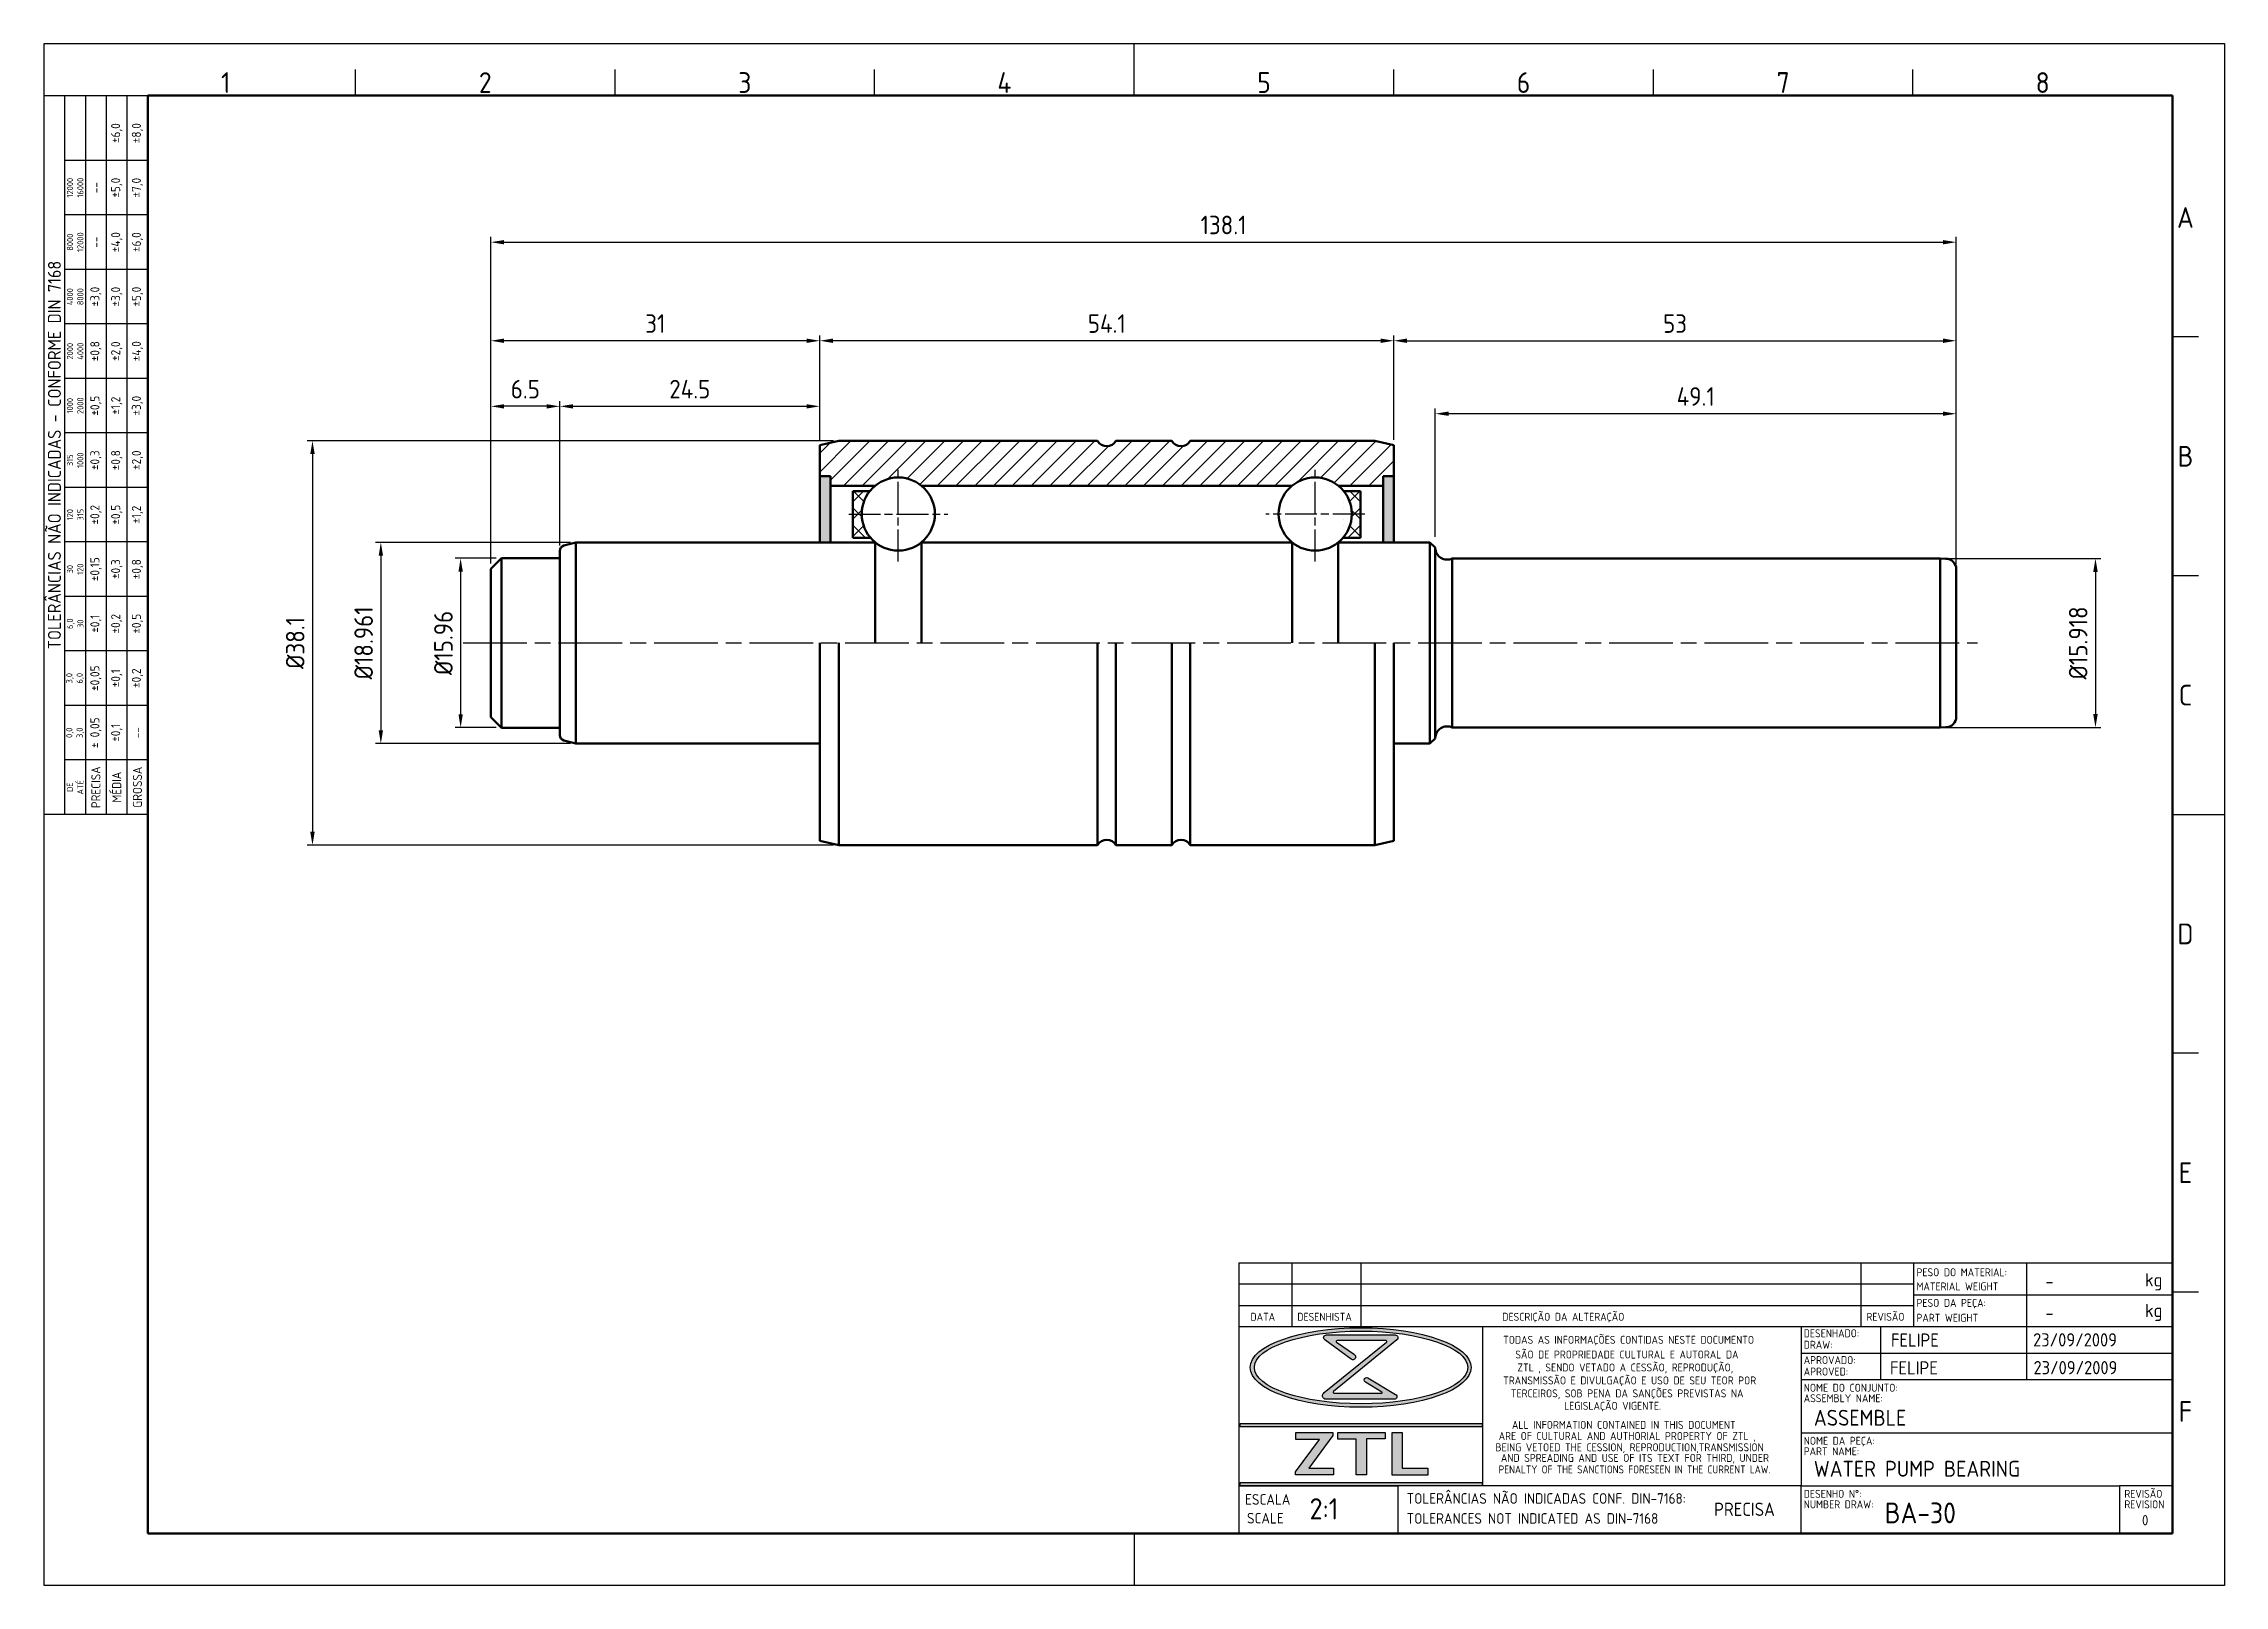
# Model space of a CAD drawing. Extents: x 0 to 205, y 0 to 145.
import ezdxf
from ezdxf.enums import TextEntityAlignment as Align

# ---------------------------------------------------------------- set-up
doc = ezdxf.new("R2010")
doc.units = 0
doc.header["$LTSCALE"] = 0.5
for name, pattern in [('AM_ISO02W050', [7.5, 6, -1.5]), ('AM_ISO08W050', [18, 12, -1.5, 3, -1.5]), ('AM_ISO08W050x2', [9, 6, -0.75, 1.5, -0.75])]:
    doc.linetypes.add(name, pattern=pattern)
doc.layers.get('0').update_dxf_attribs({"linetype": 'CONTINUOUS'})
doc.layers.get('Defpoints').update_dxf_attribs({"linetype": 'CONTINUOUS'})
for name, color, linetype, lineweight in [('AM_0', 7, 'CONTINUOUS', 50), ('AM_3', 6, 'AM_ISO02W050', 25), ('AM_5', 3, 'CONTINUOUS', 25), ('AM_7', 4, 'AM_ISO08W050', 25), ('AM_8', 1, 'CONTINUOUS', 25), ('AM_BOR', 7, 'CONTINUOUS', 50)]:
    doc.layers.add(name, color=color, linetype=linetype, lineweight=lineweight)
doc.styles.add('ACISOTS', font='isocp.shx', dxfattribs={"height": 1})
doc.styles.get("Standard").update_dxf_attribs({"font": 'ISOCP.SHX'})
doc.dimstyles.new('AM_ISO', dxfattribs={"dimtxt": 3.5, "dimasz": 2.5, "dimexe": 1, "dimexo": 1, "dimgap": 1.5, "dimtad": 1, "dimdsep": 46, "dimtxsty": 'Standard', "dimcen": 0, "dimclrd": 256, "dimclre": 256, "dimclrt": 2, "dimadec": 0, "dimazin": 2, "dimtp": 0.1, "dimtm": 0.1, "dimtfac": 0.71, "dimtdec": 3, "dimtmove": 0, "dimatfit": 3, "dimfxl": 1, "dimlwd": -1, "dimlwe": -1, "dimarcsym": 0})

# ---------------------------------------------------------------- blocks, each defined once
blk = doc.blocks.new('A3 ZTL')
for p, q in [((19.57, 280.82), (19.57, 9.78)), ((401.17, 280.82), (19.57, 280.82)), ((401.17, 9.78), (401.17, 280.82)), ((19.57, 9.78), (401.17, 9.78))]:
    blk.add_line(p, q)
at = {"layer": 'AM_BOR', "color": 135, "lineweight": 25}
for p, q in [((0, 0), (0, 290.61)), ((0, 290.61), (410.96, 290.61)), ((205.48, 280.82), (205.48, 290.61)), ((410.96, 290.61), (410.96, 0)), ((58.71, 280.82), (58.71, 285.71)), ((107.63, 280.82), (107.63, 285.71)), ((156.56, 280.82), (156.56, 285.71)), ((254.4, 280.82), (254.4, 285.71)), ((303.33, 280.82), (303.33, 285.71)), ((352.25, 280.82), (352.25, 285.71)), ((3.91, 145.3), (3.91, 280.82)), ((7.83, 280.82), (7.83, 145.3)), ((11.74, 280.82), (11.74, 145.3)), ((15.66, 145.3), (15.66, 280.82)), ((19.57, 268.59), (3.91, 268.59)), ((19.57, 258.32), (3.91, 258.32)), ((19.57, 248.04), (3.91, 248.04)), ((19.57, 237.77), (3.91, 237.77)), ((406.07, 235.32), (401.17, 235.32)), ((19.57, 227.5), (3.91, 227.5)), ((19.57, 217.22), (3.91, 217.22)), ((19.57, 206.95), (3.91, 206.95)), ((19.57, 196.67), (3.91, 196.67)), ((406.07, 190.31), (401.17, 190.31)), ((19.57, 186.4), (3.91, 186.4)), ((19.57, 176.13), (3.91, 176.13)), ((19.57, 165.85), (3.91, 165.85)), ((19.57, 155.58), (3.91, 155.58)), ((401.17, 145.3), (410.96, 145.3)), ((406.07, 100.29), (401.17, 100.29)), ((406.07, 55.28), (401.17, 55.28)), ((205.48, 9.78), (205.48, 0)), ((410.96, 0), (0, 0))]:
    blk.add_line(p, q, dxfattribs=at)
blk.add_lwpolyline([(19.57, 145.3), (0, 145.3), (0, 280.82), (19.57, 280.82)], close=True, dxfattribs=at)
at = {"layer": 'AM_BOR', "color": 135, "lineweight": 25, "style": 'ACISOTS'}
for s, p in [('1', (34.25, 283.27)), ('2', (83.17, 283.27)), ('3', (132.09, 283.27)), ('4', (181.02, 283.27)), ('5', (229.94, 283.27)), ('6', (278.86, 283.27)), ('7', (327.79, 283.27)), ('8', (376.71, 283.27)), ('A', (403.62, 257.83)), ('B', (403.62, 212.82)), ('C', (403.62, 167.81)), ('D', (403.62, 122.8)), ('E', (403.62, 77.79)), ('F', (403.62, 32.78))]:
    blk.add_text(s, height=3.91, dxfattribs=at).set_placement(p, align=Align.MIDDLE)
at = {"layer": 'AM_BOR', "color": 135, "lineweight": 25, "attachment_point": 5, "rotation": 90}
for s, insert, char_height, width in [('±6,0', (13.7, 273.73), 1.712, 10.274), ('±8,0', (17.61, 273.73), 1.712, 10.274), ('12000\\P16000', (5.87, 263.45), 1.174, 10.274), ('--', (9.78, 263.45), 1.712, 10.274), ('±5,0', (13.7, 263.45), 1.712, 10.274), ('±7,0', (17.61, 263.45), 1.712, 10.274), ('±4,0', (13.7, 253.18), 1.712, 10.274), ('±6,0', (17.61, 253.18), 1.712, 10.274), ('8000\\P12000', (5.87, 253.18), 1.174, 10.274), ('--', (9.78, 253.18), 1.712, 10.274), ('{\\Fisocp.shx|c0;TOLERÂNCIAS NÃO INDICADAS - CONFORME DIN 7168}', (1.96, 213.06), 2.4462, 135.5186), ('4000\\P8000', (5.87, 242.91), 1.174, 10.274), ('±3,0', (9.78, 242.91), 1.712, 10.274), ('±3,0', (13.7, 242.91), 1.712, 10.274), ('±5,0', (17.61, 242.91), 1.712, 10.274), ('±0,8', (9.78, 232.63), 1.712, 10.274), ('±2,0', (13.7, 232.63), 1.712, 10.274), ('±4,0', (17.61, 232.63), 1.712, 10.274), ('2000\\P4000', (5.87, 232.63), 1.174, 10.274), ('1000\\P2000', (5.87, 222.36), 1.174, 10.274), ('±0,5', (9.78, 222.36), 1.712, 10.274), ('±1,2', (13.7, 222.36), 1.712, 10.274), ('±3,0', (17.61, 222.36), 1.712, 10.274), ('±0,3', (9.78, 212.08), 1.712, 10.274), ('±0,8', (13.7, 212.08), 1.712, 10.274), ('±2,0', (17.61, 212.08), 1.712, 10.274), ('315\\P1000', (5.87, 212.08), 1.174, 10.274), ('120\\P315', (5.87, 201.81), 1.174, 10.274), ('±0,2', (9.78, 201.81), 1.712, 10.274), ('±0,5', (13.7, 201.81), 1.712, 10.274), ('±1,2', (17.61, 201.81), 1.712, 10.274), ('±0,15', (9.78, 191.54), 1.712, 10.274), ('±0,3', (13.7, 191.54), 1.712, 10.274), ('±0,8', (17.61, 191.54), 1.712, 10.274), ('30\\P120', (5.87, 191.54), 1.174, 10.274), ('6,0\\P30', (5.87, 181.26), 1.174, 10.274), ('±0,1', (9.78, 181.26), 1.712, 10.274), ('±0,2', (13.7, 181.26), 1.712, 10.274), ('±0,5', (17.61, 181.26), 1.712, 10.274), ('±0,05', (9.78, 170.99), 1.712, 10.274), ('±0,2', (17.61, 170.99), 1.712, 10.274), ('3,0\\P6,0', (5.87, 170.99), 1.174, 10.274), ('±0,1', (13.7, 170.99), 1.712, 10.274), ('0,0\\P3,0', (5.87, 160.71), 1.174, 10.274), ('± 0,05', (9.78, 160.71), 1.712, 10.274), ('\\pt4.69206;±0,1', (13.7, 160.71), 1.7123, 10.274), ('--', (17.61, 160.71), 1.712, 10.274), ('PRECISA', (9.78, 150.44), 1.712, 10.274), ('MÉDIA', (13.7, 150.44), 1.712, 10.274), ('GROSSA', (17.61, 150.44), 1.712, 10.274), ('{\\Fisocp.shx|c0;DE\\PATÉ}', (5.87, 150.44), 1.1742, 10.274)]:
    blk.add_mtext(s, dxfattribs=dict(at, insert=insert, char_height=char_height, width=width))
blk = doc.blocks.new('LEGENDAZTL-1')
at = {"layer": 'AM_8'}
h = blk.add_hatch(color=135, dxfattribs=at)
edge = h.paths.add_edge_path()
edge.add_ellipse((23.01, 31.29), major_axis=(20.82, 0), ratio=0.359907, start_angle=191.4592, end_angle=452.8175)
edge.add_ellipse((23.01, 31.29), major_axis=(20.82, 0), ratio=0.359907, start_angle=92.8175, end_angle=191.4592)
edge = h.paths.add_edge_path(flags=16)
edge.add_ellipse((23.07, 31.29), major_axis=(20.11, 0), ratio=0.340664, start_angle=93.067, end_angle=371.4592)
edge.add_ellipse((23.07, 31.29), major_axis=(20.11, 0), ratio=0.340664, start_angle=11.4592, end_angle=93.067)
h = blk.add_hatch(color=135, dxfattribs=at)
edge = h.paths.add_edge_path()
edge.add_line((27.86, 36.04), (16.14, 26.55))
edge.add_arc((16.46, 25.96), 0.662, 118.1409, 270)
edge.add_line((16.46, 25.3), (29.34, 25.3))
edge.add_arc((29.33, 25.79), 0.488, 271.9685, 418.9108)
edge.add_line((29.58, 26.21), (24.36, 29.35))
edge.add_arc((24.11, 28.95), 0.475, 58.6682, 238.8052)
edge.add_line((23.87, 28.54), (26.98, 26.65))
edge.add_arc((26.92, 26.56), 0.12, -90, 54.6545, ccw=False)
edge.add_line((26.92, 26.44), (17.93, 26.44))
edge.add_arc((17.96, 26.6), 0.167, 129.2364, 260.8226, ccw=False)
edge.add_line((17.86, 26.73), (29.79, 36.47))
edge.add_arc((29.47, 36.9), 0.529, 306.0702, 450)
edge.add_line((29.47, 37.43), (16.54, 37.43))
edge.add_arc((16.52, 36.92), 0.513, 87.7272, 233.7471)
edge.add_line((16.21, 36.5), (21.18, 32.86))
edge.add_arc((21.5, 33.28), 0.527, 232.4714, 414.7334)
edge.add_line((21.81, 33.71), (18.46, 36.07))
edge.add_arc((18.53, 36.2), 0.144, 90, 242.5235, ccw=False)
edge.add_line((18.53, 36.35), (27.78, 36.35))
edge.add_arc((27.75, 36.17), 0.176, -50.9964, 80.7655, ccw=False)
for points in [[(0.28, 20.1), (45.87, 20.1), (45.87, 20.7), (0.28, 20.7)], [(10.71, 11.65), (10.71, 11.05), (17.9, 11.05), (17.9, 12.32), (13.24, 12.32), (17.77, 18.44), (17.77, 19.04), (10.78, 19.04), (10.78, 17.71), (15.21, 17.71)], [(18.7, 17.78), (22.17, 17.78), (22.17, 11.05), (24.07, 11.05), (24.07, 17.84), (27.63, 17.84), (27.63, 19.04), (18.7, 19.04)], [(35.62, 11.02), (35.62, 12.32), (30.79, 12.32), (30.79, 19.04), (28.93, 19.04), (28.93, 11.02)], [(45.87, 9.6), (0.28, 9.6), (0.28, 9), (45.87, 9)]]:
    blk.add_hatch(color=135, dxfattribs=at).paths.add_polyline_path(points)
at = {"layer": 'AM_8', "color": 135}
for p, q in [((0, 51), (176, 51)), ((0, 51), (0, 0)), ((10, 51), (10, 39)), ((23, 51), (23, 39)), ((117.25, 51), (117.25, 39)), ((127.25, 39), (127.25, 51)), ((148.5, 51), (148.5, 45)), ((176, 0), (176, 51)), ((127.25, 47), (0, 47)), ((0, 43), (127.25, 43)), ((127.25, 45), (176, 45)), ((148.5, 45), (148.5, 39)), ((0, 39), (106, 39)), ((16.54, 37.43), (29.47, 37.43)), ((45.93, 39), (45.93, 9)), ((106, 39), (106, 20)), ((106, 39), (176, 39)), ((121, 39), (121, 29)), ((148.5, 39), (148.5, 29)), ((106, 34), (176, 34)), ((106, 29), (176, 29)), ((0.28, 20.1), (0.28, 20.7)), ((0.28, 20.7), (45.87, 20.7)), ((45.87, 20.7), (45.87, 20.1)), ((45.87, 20.1), (0.28, 20.1)), ((10.71, 11.65), (15.21, 17.71)), ((10.78, 17.71), (10.78, 19.04)), ((10.78, 19.04), (17.77, 19.04)), ((15.21, 17.71), (10.78, 17.71)), ((17.77, 18.44), (13.24, 12.32)), ((17.77, 19.04), (17.77, 18.44)), ((18.7, 17.78), (18.7, 19.04)), ((18.7, 19.04), (27.63, 19.04)), ((22.17, 17.78), (18.7, 17.78)), ((22.17, 11.05), (22.17, 17.78)), ((24.07, 17.84), (24.07, 11.05)), ((27.63, 17.84), (24.07, 17.84)), ((27.63, 19.04), (27.63, 17.84)), ((28.93, 11.02), (28.93, 19.04)), ((28.93, 19.04), (30.79, 19.04)), ((30.79, 19.04), (30.79, 12.32)), ((106, 20), (106, 9)), ((106, 19), (176, 19)), ((0, 9), (30, 9)), ((106, 9), (0, 9)), ((0.28, 9.6), (45.87, 9.6)), ((0.28, 9), (0.28, 9.6)), ((45.87, 9), (0.28, 9)), ((10.71, 11.05), (10.71, 11.65)), ((17.9, 11.05), (10.71, 11.05)), ((13.24, 12.32), (17.9, 12.32)), ((17.9, 12.32), (17.9, 11.05)), ((24.07, 11.05), (22.17, 11.05)), ((35.62, 11.02), (28.93, 11.02)), ((30, 9), (30, 0)), ((30.79, 12.32), (35.62, 12.32)), ((35.62, 12.32), (35.62, 11.02)), ((45.87, 9.6), (45.87, 9)), ((106, 0), (106, 9)), ((106, 9), (166, 9)), ((176, 9), (166, 9)), ((166, 9), (166, 0)), ((0, 0), (176, 0))]:
    blk.add_line(p, q, dxfattribs=at)
blk.add_lwpolyline([(16.54, 37.43), (29.47, 37.43, -0.726075), (29.79, 36.47), (17.86, 26.73, 0.646844), (17.93, 26.44), (26.92, 26.44, 0.730915), (26.98, 26.65), (23.87, 28.54, -1.001197), (24.36, 29.35), (29.58, 26.21, -0.746343), (29.34, 25.3), (16.46, 25.3, -0.780296), (16.14, 26.55), (27.86, 36.04, 0.647932), (27.78, 36.35), (18.53, 36.35, 0.78497), (18.46, 36.07), (21.81, 33.71, -1.019937), (21.18, 32.86), (16.21, 36.5, -0.740095), (16.54, 37.43, -0.257794)], format="xyb", dxfattribs=at)
for centre, major_axis, ratio in [((23.01, 31.29), (-20.82, 0), 0.359907), ((23.07, 31.29), (-20.11, 0), 0.340664)]:
    blk.add_ellipse(centre, major_axis=major_axis, ratio=ratio, dxfattribs=at)
for s, height, p in [('PESO DO MATERIAL:', 1.5, (127.75, 48.48)), ('MATERIAL WEIGHT', 1.5, (127.75, 45.82)), ('kg', 2.5, (170.83, 46.56)), ('DATA', 1.5, (2.22, 40.09)), ('DESENHISTA', 1.5, (11.05, 40.09)), ('DESCRIÇÃO DA ALTERAÇÃO', 1.5, (49.68, 40.09)), ('REVISÃO', 1.5, (118.32, 40.09)), ('PESO DA PEÇA:', 1.5, (127.75, 42.71)), ('PART WEIGHT', 1.5, (127.75, 39.91)), ('kg', 2.5, (170.83, 40.79)), ('TODAS AS INFORMAÇÕES CONTIDAS NESTE DOCUMENTO', 1.5, (49.85, 35.75)), ('DESENHADO:', 1.5, (106.5, 36.98)), ('SÃO DE PROPRIEDADE CULTURAL E AUTORAL DA', 1.5, (52.14, 32.98)), ('APROVADO:', 1.5, (106.5, 31.93)), ('DRAW:', 1.5, (106.5, 34.82)), ('TRANSMISSÃO E DIVULGAÇÃO E USO DE SEU TEOR POR', 1.5, (49.85, 28.1)), ('ZTL , SENDO VETADO A CESSÃO, REPRODUÇÃO,', 1.5, (52.53, 30.54)), ('APROVED:', 1.5, (106.5, 29.77)), ('TERCEIROS, SOB PENA DA SANÇÕES PREVISTAS NA', 1.5, (51.3, 25.66)), ('LEGISLAÇÃO VIGENTE.', 1.5, (61.33, 23.31)), ('ASSEMBLY NAME:', 1.5, (106.5, 24.74)), ('NOME DO CONJUNTO:', 1.5, (106.5, 26.72)), ('ALL INFORMATION CONTAINED IN THIS DOCUMENT', 1.5, (51.5, 19.72)), ('BEING VETOED THE CESSION, REPRODUCTION,TRANSMISSION', 1.5, (48.41, 15.49)), ('ARE OF CULTURAL AND AUTHORIAL PROPERTY OF ZTL ,', 1.5, (49, 17.62)), ('NOME DA PEÇA:', 1.5, (106.5, 16.72)), ('AND SPREADING AND USE OF ITS TEXT FOR THIRD, UNDER', 1.5, (49.42, 13.49)), ('PART NAME:', 1.5, (106.5, 14.74)), ('TOLERÂNCIAS NÃO INDICADAS CONF. DIN-7168:', 2, (31.66, 5.6)), ('DESENHO N%%d:', 1.5, (106.5, 6.72)), ('REVISÃO', 1.5, (166.93, 6.72)), ('ESCALA', 2, (1.21, 5.42)), ('NUMBER DRAW:', 1.5, (106.5, 4.74)), ('REVISION', 1.5, (166.93, 4.74)), ('SCALE', 2, (1.57, 1.88)), ('TOLERANCES NOT INDICATED AS DIN-7168', 2, (31.66, 1.83))]:
    blk.add_text(s, height=height, dxfattribs=at).set_placement(p)
at = {"layer": 'AM_8', "color": 135, "width": 0.95}
blk.add_text('PENALTY OF THE SANCTIONS FORESEEN IN THE CURRENT LAW.', height=1.5, dxfattribs=at).set_placement((48.99, 11.32))
at = {"layer": 'AM_8', "color": 135}
for tag, height, p in [('PESO', 2.5, (152.06, 47.53)), ('PESO', 2.5, (152.06, 41.58)), ('DESN.', 2.5, (122.94, 36.44)), ('DATADES', 2.5, (149.73, 36.5)), ('APROV', 2.5, (122.75, 31.22)), ('DATAAPROV', 2.5, (149.81, 31.25)), ('CONJUNTO', 3, (108.41, 21.81)), ('PEÇA', 3, (108.4, 12.2)), ('NºDESENHO', 3.91, (121.76, 3.88))]:
    blk.add_attdef(tag, text='', height=height, dxfattribs=at).set_placement(p, align=Align.MIDDLE_LEFT)
at = {"layer": 'AM_8', "color": 135, "style": 'ACISOTS'}
for tag, p, height in [('GEN-TITLE-SCA{12.7}', (13.36, 2.64), 4), ('GEN-TITLE-DWG{30.6}', (92.5, -2.65), 2)]:
    blk.add_attdef(tag, p, '', height=height, dxfattribs=at)
at = {"layer": 'AM_8', "color": 135}
for tag, height, p in [('TOL.N.IND', 2.5, (95.33, 4.56)), ('REV.', 1.96, (170.86, 2.49))]:
    blk.add_attdef(tag, text='', height=height, dxfattribs=at).set_placement(p, align=Align.MIDDLE_CENTER)
blk = doc.blocks.new('*D34')
at = {"layer": 'AM_5'}
for p, q in [((74.41, 107.87), (24.8, 107.87)), ((25.3, 106.62), (25.3, 71.02)), ((74.41, 69.77), (24.8, 69.77))]:
    blk.add_line(p, q, dxfattribs=at)
for points in [[(25.09, 106.62), (25.51, 106.62), (25.3, 107.87)], [(25.09, 71.02), (25.51, 71.02), (25.3, 69.77)]]:
    blk.add_solid(points, dxfattribs=at)
at = {"layer": 'Defpoints', "color": 0}
for p in [(74.91, 107.87), (25.3, 69.77), (74.91, 69.77)]:
    blk.add_point(p, dxfattribs=at)
at = {"layer": 'AM_5', "color": 3, "insert": (23.67, 88.82), "char_height": 1.75, "attachment_point": 5, "rotation": 90}
blk.add_mtext('%%C38.1', dxfattribs=at)
blk = doc.blocks.new('*D35')
at = {"layer": 'AM_5'}
for p, q in [((49.61, 98.3), (31.24, 98.3)), ((31.74, 97.05), (31.74, 80.58)), ((49.61, 79.33), (31.24, 79.33))]:
    blk.add_line(p, q, dxfattribs=at)
for points in [[(31.54, 97.05), (31.95, 97.05), (31.74, 98.3)], [(31.54, 80.58), (31.95, 80.58), (31.74, 79.33)]]:
    blk.add_solid(points, dxfattribs=at)
at = {"layer": 'Defpoints', "color": 0}
for p in [(50.11, 98.3), (31.74, 79.33), (50.11, 79.33)]:
    blk.add_point(p, dxfattribs=at)
at = {"layer": 'AM_5', "color": 3, "insert": (30.12, 88.82), "char_height": 1.75, "attachment_point": 5, "rotation": 90}
blk.add_mtext('%%C18.961', dxfattribs=at)
blk = doc.blocks.new('*D36')
at = {"layer": 'AM_5'}
for p, q in [((42.61, 96.8), (38.76, 96.8)), ((39.26, 95.55), (39.26, 82.09)), ((42.61, 80.84), (38.76, 80.84))]:
    blk.add_line(p, q, dxfattribs=at)
for points in [[(39.06, 95.55), (39.47, 95.55), (39.26, 96.8)], [(39.06, 82.09), (39.47, 82.09), (39.26, 80.84)]]:
    blk.add_solid(points, dxfattribs=at)
at = {"layer": 'Defpoints', "color": 0}
for p in [(43.11, 96.8), (39.26, 80.84), (43.11, 80.84)]:
    blk.add_point(p, dxfattribs=at)
at = {"layer": 'AM_5', "color": 3, "insert": (37.64, 88.82), "char_height": 1.75, "attachment_point": 5, "rotation": 90}
blk.add_mtext('%%C15.96', dxfattribs=at)
blk = doc.blocks.new('*D37')
at = {"layer": 'AM_5'}
for p, q in [((42.11, 96.3), (42.11, 111.62)), ((47.36, 111.12), (43.36, 111.12)), ((48.61, 98.01), (48.61, 111.62))]:
    blk.add_line(p, q, dxfattribs=at)
for points in [[(43.36, 111.32), (43.36, 110.91), (42.11, 111.12)], [(47.36, 111.32), (47.36, 110.91), (48.61, 111.12)]]:
    blk.add_solid(points, dxfattribs=at)
at = {"layer": 'Defpoints', "color": 0}
for p in [(42.11, 111.12), (48.61, 97.51), (42.11, 95.8)]:
    blk.add_point(p, dxfattribs=at)
at = {"layer": 'AM_5', "color": 3, "insert": (45.36, 112.74), "char_height": 1.75, "attachment_point": 5}
blk.add_mtext('6.5', dxfattribs=at)
blk = doc.blocks.new('*D38')
at = {"layer": 'AM_5'}
for p, q in [((48.61, 98.01), (48.61, 111.62)), ((49.86, 111.12), (71.86, 111.12)), ((73.11, 107.97), (73.11, 111.62))]:
    blk.add_line(p, q, dxfattribs=at)
for points in [[(49.86, 111.32), (49.86, 110.91), (48.61, 111.12)], [(71.86, 111.32), (71.86, 110.91), (73.11, 111.12)]]:
    blk.add_solid(points, dxfattribs=at)
at = {"layer": 'Defpoints', "color": 0}
for p in [(73.11, 111.12), (73.11, 107.47), (48.61, 97.51)]:
    blk.add_point(p, dxfattribs=at)
at = {"layer": 'AM_5', "color": 3, "insert": (60.86, 112.74), "char_height": 1.75, "attachment_point": 5}
blk.add_mtext('24.5', dxfattribs=at)
blk = doc.blocks.new('*D39')
at = {"layer": 'AM_5'}
for p, q in [((42.11, 96.3), (42.11, 127.09)), ((43.36, 126.59), (178.96, 126.59)), ((180.21, 96.26), (180.21, 127.09))]:
    blk.add_line(p, q, dxfattribs=at)
for points in [[(43.36, 126.79), (43.36, 126.38), (42.11, 126.59)], [(178.96, 126.79), (178.96, 126.38), (180.21, 126.59)]]:
    blk.add_solid(points, dxfattribs=at)
at = {"layer": 'Defpoints', "color": 0}
for p in [(180.21, 126.59), (42.11, 95.8), (180.21, 95.76)]:
    blk.add_point(p, dxfattribs=at)
at = {"layer": 'AM_5', "color": 3, "insert": (111.16, 128.21), "char_height": 1.75, "attachment_point": 5}
blk.add_mtext('138.1', dxfattribs=at)
blk = doc.blocks.new('*D40')
at = {"layer": 'AM_5'}
for p, q in [((131.11, 98.82), (131.11, 110.92)), ((178.96, 110.42), (132.36, 110.42)), ((180.21, 96.26), (180.21, 110.92))]:
    blk.add_line(p, q, dxfattribs=at)
for points in [[(132.36, 110.63), (132.36, 110.22), (131.11, 110.42)], [(178.96, 110.63), (178.96, 110.22), (180.21, 110.42)]]:
    blk.add_solid(points, dxfattribs=at)
at = {"layer": 'Defpoints', "color": 0}
for p in [(131.11, 110.42), (131.11, 98.32), (180.21, 95.76)]:
    blk.add_point(p, dxfattribs=at)
at = {"layer": 'AM_5', "color": 3, "insert": (155.66, 112.05), "char_height": 1.75, "attachment_point": 5}
blk.add_mtext('49.1', dxfattribs=at)
blk = doc.blocks.new('*D41')
at = {"layer": 'AM_5'}
for p, q in [((127.21, 107.97), (127.21, 117.8)), ((128.46, 117.3), (178.96, 117.3)), ((180.21, 96.26), (180.21, 117.8))]:
    blk.add_line(p, q, dxfattribs=at)
for points in [[(128.46, 117.51), (128.46, 117.09), (127.21, 117.3)], [(178.96, 117.51), (178.96, 117.09), (180.21, 117.3)]]:
    blk.add_solid(points, dxfattribs=at)
at = {"layer": 'Defpoints', "color": 0}
for p in [(180.21, 117.3), (127.21, 107.47), (180.21, 95.76)]:
    blk.add_point(p, dxfattribs=at)
at = {"layer": 'AM_5', "color": 3, "insert": (153.71, 118.92), "char_height": 1.75, "attachment_point": 5}
blk.add_mtext('53', dxfattribs=at)
blk = doc.blocks.new('*D42')
at = {"layer": 'AM_5'}
for p, q in [((73.11, 107.97), (73.11, 117.8)), ((125.96, 117.3), (74.36, 117.3)), ((127.21, 107.97), (127.21, 117.8))]:
    blk.add_line(p, q, dxfattribs=at)
for points in [[(74.36, 117.51), (74.36, 117.09), (73.11, 117.3)], [(125.96, 117.51), (125.96, 117.09), (127.21, 117.3)]]:
    blk.add_solid(points, dxfattribs=at)
at = {"layer": 'Defpoints', "color": 0}
for p in [(73.11, 117.3), (73.11, 107.47), (127.21, 107.47)]:
    blk.add_point(p, dxfattribs=at)
at = {"layer": 'AM_5', "color": 3, "insert": (100.16, 118.92), "char_height": 1.75, "attachment_point": 5}
blk.add_mtext('54.1', dxfattribs=at)
blk = doc.blocks.new('*D43')
at = {"layer": 'AM_5'}
for p, q in [((42.11, 96.3), (42.11, 117.8)), ((71.86, 117.3), (43.36, 117.3)), ((73.11, 107.97), (73.11, 117.8))]:
    blk.add_line(p, q, dxfattribs=at)
for points in [[(43.36, 117.51), (43.36, 117.09), (42.11, 117.3)], [(71.86, 117.51), (71.86, 117.09), (73.11, 117.3)]]:
    blk.add_solid(points, dxfattribs=at)
at = {"layer": 'Defpoints', "color": 0}
for p in [(42.11, 117.3), (73.11, 107.47), (42.11, 95.8)]:
    blk.add_point(p, dxfattribs=at)
at = {"layer": 'AM_5', "color": 3, "insert": (57.61, 118.92), "char_height": 1.75, "attachment_point": 5}
blk.add_mtext('31', dxfattribs=at)
blk = doc.blocks.new('*D44')
at = {"layer": 'AM_5'}
for p, q in [((179.21, 96.77), (193.83, 96.77)), ((193.33, 95.52), (193.33, 82.11)), ((179.47, 80.86), (193.83, 80.86))]:
    blk.add_line(p, q, dxfattribs=at)
for points in [[(193.12, 95.52), (193.54, 95.52), (193.33, 96.77)], [(193.12, 82.11), (193.54, 82.11), (193.33, 80.86)]]:
    blk.add_solid(points, dxfattribs=at)
at = {"layer": 'Defpoints', "color": 0}
for p in [(178.71, 96.77), (178.97, 80.86), (193.33, 80.86)]:
    blk.add_point(p, dxfattribs=at)
at = {"layer": 'AM_5', "color": 3, "insert": (191.7, 88.82), "char_height": 1.75, "attachment_point": 5, "rotation": 90}
blk.add_mtext('%%C15.918', dxfattribs=at)

msp = doc.modelspace()

# ---------------------------------------------------------------- hatches: boundary and pattern name
at = {"layer": 'AM_3'}
h = msp.add_hatch(dxfattribs=at)
h.set_pattern_fill('ANSI31', color=256, scale=15, style=0)
h.paths.add_polyline_path([(78.278, 102.972), (76.724, 102.972), (76.724, 95.972), (83.474, 95.972), (83.474, 99.972, -0.2679492)])
h.paths.add_polyline_path([(83.474, 63.972), (76.724, 63.972), (76.724, 56.972), (78.278, 56.972, -0.2679492), (83.474, 59.972)])
h = msp.add_hatch(dxfattribs=at)
h.set_pattern_fill('ANSI31', color=256, scale=15, style=0)
h.paths.add_polyline_path([(86.474, 95.972), (90.224, 99.722), (90.224, 102.972), (88.671, 102.972, -0.2679492), (83.474, 99.972), (83.474, 95.972)])
h.paths.add_polyline_path([(90.224, 56.972), (90.224, 60.222), (86.474, 63.972), (83.474, 63.972), (83.474, 59.972, -0.2679492), (88.671, 56.972)])
at = {"layer": 'AM_8'}
h = msp.add_hatch(dxfattribs=at)
h.set_pattern_fill('_U', color=256, scale=1.25, angle=45, style=0, pattern_type=0)
h.set_pattern_definition([(45, (0, 0), (-0.8838835, 0.8838835), [])])
edge = h.paths.add_edge_path()
edge.add_arc((119.796, 100.969), 3.446, 50.37912, 129.62088, ccw=False)
edge.add_line((121.993, 103.623), (126.208, 103.623))
edge.add_line((126.208, 103.623), (126.208, 104.544))
edge.add_line((126.208, 104.544), (127.208, 104.544))
edge.add_line((127.208, 104.544), (127.208, 107.466))
edge.add_line((127.208, 107.466), (125.408, 107.865))
edge.add_line((125.408, 107.865), (108.024, 107.865))
edge.add_arc((107.158, 108.365), 1, 210, 330, ccw=False)
edge.add_line((106.292, 107.865), (101.024, 107.865))
edge.add_arc((100.158, 108.365), 1, 210, 330, ccw=False)
edge.add_line((99.292, 107.865), (74.908, 107.865))
edge.add_line((74.908, 107.865), (73.108, 107.466))
edge.add_line((73.108, 107.466), (73.108, 104.544))
edge.add_line((73.108, 104.544), (74.108, 104.544))
edge.add_line((74.108, 104.544), (74.108, 103.623))
edge.add_line((74.108, 103.623), (78.311, 103.623))
edge.add_arc((80.508, 100.969), 3.446, 50.37912, 129.62088, ccw=False)
edge.add_line((82.706, 103.623), (93.341, 103.623))
edge.add_line((93.341, 103.623), (117.599, 103.623))
for points in [[(73.108, 104.544), (73.108, 98.315), (74.108, 98.315), (74.108, 104.544)], [(127.208, 104.544), (127.208, 98.315), (126.208, 98.315), (126.208, 104.544)]]:
    msp.add_hatch(color=256, dxfattribs=at).paths.add_polyline_path(points)
h = msp.add_hatch(dxfattribs=at)
h.set_pattern_fill('_U', color=256, scale=1.15, angle=45, style=0, double=1, pattern_type=0)
h.set_pattern_definition([(135, (184.9208, 1), (0.813173, 0.813173), []), (45, (184.9208, 1), (0.813173, -0.813173), [])])
edge = h.paths.add_edge_path()
edge.add_line((76.231, 98.733), (76.231, 103.12))
edge.add_line((76.231, 103.12), (77.817, 103.12))
edge.add_arc((80.508, 100.969), 3.446, 501.37214, 580.4566)
edge.add_line((77.887, 98.733), (76.231, 98.733))
h = msp.add_hatch(dxfattribs=at)
h.set_pattern_fill('_U', color=256, scale=1.15, angle=45, style=0, double=1, pattern_type=0)
h.set_pattern_definition([(45, (15.3835, 1), (-0.813173, 0.813173), []), (135, (15.3835, 1), (-0.813173, -0.813173), [])])
edge = h.paths.add_edge_path()
edge.add_line((124.073, 98.733), (124.073, 103.12))
edge.add_line((124.073, 103.12), (122.488, 103.12))
edge.add_arc((119.796, 100.969), 3.446, -40.4566, 38.62786, ccw=False)
edge.add_line((122.418, 98.733), (124.073, 98.733))

# ---------------------------------------------------------------- linework, layer by layer
at = {"layer": 'AM_0'}
for p, q in [((74.908, 107.865), (73.108, 107.466)), ((73.108, 98.34), (73.108, 107.466)), ((74.908, 107.865), (99.292, 107.865)), ((101.024, 107.865), (106.292, 107.865)), ((108.024, 107.865), (125.408, 107.865)), ((125.408, 107.865), (127.208, 107.466)), ((127.208, 107.466), (127.208, 98.34)), ((73.108, 104.544), (74.108, 104.544)), ((74.108, 104.544), (74.108, 98.315)), ((74.108, 103.623), (78.311, 103.623)), ((77.817, 103.12), (76.231, 103.12)), ((76.231, 103.12), (76.231, 98.733)), ((82.706, 103.623), (117.599, 103.623)), ((121.993, 103.623), (126.208, 103.623)), ((122.488, 103.12), (124.073, 103.12)), ((124.073, 103.12), (124.073, 98.733)), ((127.208, 104.544), (126.208, 104.544)), ((126.208, 104.544), (126.208, 98.315)), ((76.231, 98.733), (77.887, 98.733)), ((124.073, 98.733), (122.418, 98.733)), ((43.108, 96.795), (42.108, 95.795)), ((48.608, 96.795), (43.108, 96.795)), ((43.108, 96.795), (43.108, 80.835)), ((48.608, 80.12), (48.608, 97.51)), ((50.108, 98.296), (48.979, 97.993)), ((50.108, 98.296), (78.335, 98.296)), ((50.108, 98.296), (50.109, 79.335)), ((78.335, 98.296), (78.335, 88.815)), ((82.682, 98.296), (82.682, 88.815)), ((82.682, 98.296), (117.623, 98.296)), ((117.623, 98.296), (117.623, 88.815)), ((121.97, 98.296), (130.609, 98.296)), ((121.97, 98.296), (121.97, 88.815)), ((130.609, 98.296), (130.608, 79.335)), ((130.609, 98.296), (131.108, 97.816)), ((131.108, 79.815), (131.108, 97.816)), ((132.708, 96.774), (178.708, 96.774)), ((132.708, 96.774), (132.708, 88.815)), ((178.708, 96.774), (178.708, 80.856)), ((178.708, 96.774), (179.234, 96.76)), ((42.108, 95.795), (42.108, 81.835)), ((180.208, 95.761), (180.208, 81.87)), ((73.108, 70.164), (73.108, 88.815)), ((74.908, 88.815), (74.908, 69.765)), ((99.292, 69.765), (99.292, 88.815)), ((101.024, 69.765), (101.024, 88.815)), ((106.292, 69.765), (106.292, 88.815)), ((108.024, 69.765), (108.024, 88.815)), ((125.408, 88.815), (125.408, 69.765)), ((127.208, 88.815), (127.208, 70.164)), ((132.708, 80.856), (132.708, 88.815)), ((42.108, 81.835), (43.108, 80.835)), ((43.108, 80.835), (48.608, 80.835)), ((178.708, 80.856), (132.708, 80.856)), ((178.708, 80.856), (179.234, 80.87)), ((50.108, 79.335), (48.979, 79.637)), ((73.108, 79.335), (50.109, 79.335)), ((130.608, 79.335), (127.208, 79.335)), ((130.608, 79.335), (131.108, 79.815)), ((74.908, 69.765), (73.108, 70.164)), ((125.408, 69.765), (127.208, 70.164)), ((99.292, 69.765), (74.908, 69.765)), ((106.292, 69.765), (101.024, 69.765)), ((125.408, 69.765), (108.024, 69.765))]:
    msp.add_line(p, q, dxfattribs=at)
for centre in [(80.508, 100.969), (119.796, 100.969)]:
    msp.add_circle(centre, 3.446, dxfattribs=at)
for centre, radius, start, end in [((100.158, 108.365), 1, 210, 330), ((107.158, 108.365), 1, 210, 330), ((49.108, 97.51), 0.5, 105, 180), ((132.236, 97.799), 1.128, 182.26288, 294.73862), ((179.208, 95.761), 1, 360, 88.5), ((132.236, 79.832), 1.128, 65.26138, 178.50524), ((179.208, 81.87), 1, 271.5, 0), ((49.108, 80.12), 0.5, 180, 255), ((100.158, 69.265), 1, 30, 150), ((107.158, 69.265), 1, 30, 150)]:
    msp.add_arc(centre, radius, start, end, dxfattribs=at)
at = {"layer": 'AM_7', "linetype": 'AM_ISO08W050x2'}
for p, q in [((80.508, 96.504), (80.508, 105.434)), ((119.796, 96.504), (119.796, 105.434)), ((75.841, 100.969), (85.176, 100.969)), ((124.463, 100.969), (115.129, 100.969))]:
    msp.add_line(p, q, dxfattribs=at)
at = {"layer": 'AM_7'}
msp.add_line((39.492, 88.815), (182.215, 88.815), dxfattribs=at)

# ---------------------------------------------------------------- block references
at = {"layer": 'AM_0', "lineweight": 0, "xscale": 0.5, "yscale": 0.5, "zscale": 0.5}
msp.add_blockref('A3 ZTL', (0, 0), dxfattribs=at)
at = {"layer": 'AM_0', "lineweight": 0}
ref = msp.add_blockref('LEGENDAZTL-1', (112.587, 4.892), dxfattribs=dict(at, xscale=0.5, yscale=0.5, zscale=0.5))
ref.add_attrib('GEN-TITLE-SCA{12.7}', '2:1', (119.266, 6.214), dxfattribs={"layer": 'AM_8', "color": 135, "height": 2, "style": 'ACISOTS'})
ref.add_attrib('DATAAPROV', '23/09/2009', dxfattribs={"layer": 'AM_8', "color": 135, "height": 1.25}).set_placement((187.492, 20.52), align=Align.MIDDLE_LEFT)
ref.add_attrib('DATADES', '23/09/2009', dxfattribs={"layer": 'AM_8', "color": 135, "height": 1.25}).set_placement((187.452, 23.141), align=Align.MIDDLE_LEFT)
ref.add_attrib('APROV', 'FELIPE', dxfattribs={"layer": 'AM_8', "color": 135, "height": 1.25}).set_placement((173.962, 20.501), align=Align.MIDDLE_LEFT)
ref.add_attrib('PESO', '-', dxfattribs={"layer": 'AM_8', "color": 135, "height": 1.25}).set_placement((188.618, 28.656), align=Align.MIDDLE_LEFT)
ref.add_attrib('PEÇA', 'WATER PUMP BEARING', dxfattribs={"layer": 'AM_8', "color": 135, "height": 1.5}).set_placement((166.786, 10.99), align=Align.MIDDLE_LEFT)
ref.add_attrib('CONJUNTO', 'ASSEMBLE', dxfattribs={"layer": 'AM_8', "color": 135, "height": 1.5}).set_placement((166.79, 15.797), align=Align.MIDDLE_LEFT)
ref.add_attrib('NºDESENHO', 'BA-30', dxfattribs={"layer": 'AM_8', "color": 135, "height": 1.9556}).set_placement((173.467, 6.831), align=Align.MIDDLE_LEFT)
ref.add_attrib('REV.', '0', dxfattribs={"layer": 'AM_8', "color": 135, "height": 0.978}).set_placement((198.016, 6.137), align=Align.MIDDLE_CENTER)
ref.add_attrib('TOL.N.IND', 'PRECISA', dxfattribs={"layer": 'AM_8', "color": 135, "height": 1.25}).set_placement((160.25, 7.172), align=Align.MIDDLE_CENTER)
ref.add_attrib('DESN.', 'FELIPE', dxfattribs={"layer": 'AM_8', "color": 135, "height": 1.25}).set_placement((174.057, 23.114), align=Align.MIDDLE_LEFT)
ref.add_attrib('PESO', '-', dxfattribs={"layer": 'AM_8', "color": 135, "height": 1.25}).set_placement((188.618, 25.681), align=Align.MIDDLE_LEFT)

# ---------------------------------------------------------------- dimensions: what is measured, and where the dimension line sits
at = {"layer": 'AM_5'}
for base, p1, p2, picture, middle in [((180.208, 126.586), (42.108, 95.795), (180.208, 95.761), '*D39', (111.158, 128.211)), ((42.108, 117.299), (73.108, 107.466), (42.108, 95.795), '*D43', (57.608, 118.924)), ((73.108, 117.299), (127.208, 107.466), (73.108, 107.466), '*D42', (100.158, 118.924)), ((180.208, 117.299), (127.208, 107.466), (180.208, 95.761), '*D41', (153.708, 118.924)), ((42.108, 111.116), (48.608, 97.51), (42.108, 95.795), '*D37', (45.358, 112.741)), ((73.108, 111.116), (48.608, 97.51), (73.108, 107.466), '*D38', (60.858, 112.741)), ((131.108, 110.424), (180.208, 95.761), (131.108, 98.316), '*D40', (155.658, 112.049))]:
    dim = msp.add_linear_dim(base=base, p1=p1, p2=p2, dimstyle='AM_ISO', override={"dimscale": 0.5, "dimclrt": 3, "dimadec": 2, "dimtp": 0, "dimtdec": 2}, dxfattribs=at)
    dim.commit()
    dim.dimension.update_dxf_attribs({"geometry": picture, "text_midpoint": middle})
for base, p1, p2, text, picture, middle in [((25.299, 69.765), (74.908, 107.865), (74.908, 69.765), '%%C38.1', '*D34', (23.674, 88.815)), ((31.745, 79.335), (50.108, 98.296), (50.109, 79.335), '%%C18.961', '*D35', (30.12, 88.815)), ((39.264, 80.835), (43.108, 96.795), (43.108, 80.835), '%%C15.96', '*D36', (37.639, 88.815)), ((193.327, 80.863), (178.708, 96.774), (178.971, 80.863), '%%C15.918', '*D44', (191.702, 88.819))]:
    dim = msp.add_linear_dim(base=base, p1=p1, p2=p2, angle=90, text=text, dimstyle='AM_ISO', override={"dimscale": 0.5, "dimclrt": 3, "dimadec": 2, "dimtp": 0, "dimtdec": 2}, dxfattribs=at)
    dim.commit()
    dim.dimension.update_dxf_attribs({"geometry": picture, "text_midpoint": middle})

doc.saveas('drawing.dxf')
